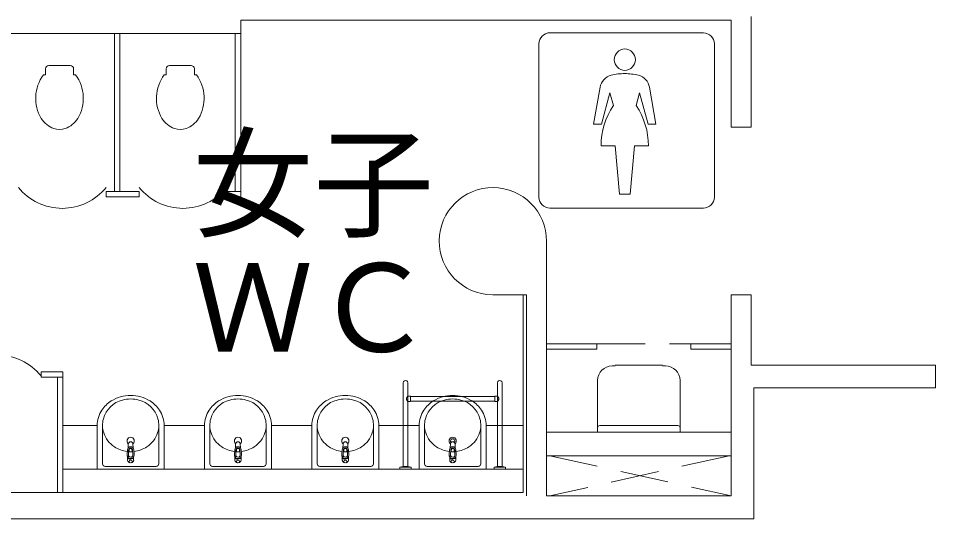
# Model space of a CAD drawing. Units: millimetres, scale not verified. Extents: x -46320 to 37680, y -29109 to 29691.
# Drawn here: x -15844 to -9008, y -20565 to -16832 of the extents above; entities that cross this region are included whole.
import ezdxf
from ezdxf.enums import TextEntityAlignment as Align

# ---------------------------------------------------------------- set-up
doc = ezdxf.new("R2010")
doc.units = ezdxf.units.MM
doc.header["$LTSCALE"] = 300
doc.linetypes.add('DASHED1', pattern=[1.8, 1.2, -0.6])
for name, color, linetype, lineweight in [('1-0_121', 7, 'Continuous', 9), ('1-D', 7, 'DASHED1', 9), ('1-E', 7, 'Continuous', 9)]:
    doc.layers.add(name, color=color, linetype=linetype, lineweight=lineweight)
doc.layers.add('1-A', color=7, linetype='Continuous')
doc.styles.add('HG創英角ｺﾞｼｯｸUB', font='')
doc.styles.get('HG創英角ｺﾞｼｯｸUB').set_extended_font_data('HG創英角ｺﾞｼｯｸUB')

msp = doc.modelspace()

# ---------------------------------------------------------------- linework, layer by layer
at = {"layer": '1-0_121'}
for p, q in [((-10532, -17644.6), (-10532, -16844.6)), ((-10382, -17644.6), (-10382, -16819.6)), ((-19212, -16944.6), (-14187, -16944.6)), ((-15127, -18124.6), (-15127, -16944.6)), ((-15087, -18124.6), (-15087, -16944.6)), ((-14227, -18124.6), (-14227, -16944.6)), ((-14187, -18164.6), (-14187, -16944.6)), ((-15642.1, -17209.6), (-15642.1, -17253.5)), ((-15617.1, -17184.7), (-15457.1, -17184.7)), ((-15431.9, -17209.6), (-15431.9, -17253.5)), ((-14742.1, -17209.6), (-14742.1, -17253.5)), ((-14717.1, -17184.7), (-14557.1, -17184.7)), ((-15642.1, -17253.2), (-15656.9, -17253.2)), ((-15431.9, -17253.5), (-15417.1, -17253.5)), ((-14742.1, -17253.2), (-14756.9, -17253.2)), ((-10382, -17644.6), (-10532, -17644.6)), ((-14944, -18124.6), (-15190, -18124.6)), ((-14944, -18124.6), (-15087, -18124.6)), ((-14944, -18164.6), (-14944, -18124.6)), ((-14290, -18164.6), (-14290, -18124.6)), ((-14290, -18124.6), (-14187, -18124.6)), ((-14187, -18164.6), (-14290, -18164.6)), ((-11907, -20394.6), (-11907, -18494.6)), ((-12307, -18894.6), (-12057, -18894.6)), ((-12082, -20369.6), (-12082, -18894.6)), ((-12057, -20394.6), (-12057, -18894.6)), ((-10382, -19419.6), (-10382, -18894.6)), ((-11907, -19259.2), (-11531.5, -19259.2)), ((-11531.5, -19299.2), (-11531.5, -19259.2)), ((-11531.5, -19299.2), (-11907, -19299.2)), ((-10831.5, -19299.2), (-10532, -19299.2)), ((-15675, -19468.6), (-15675, -19508.6)), ((-15675, -19468.6), (-15512, -19468.6)), ((-15512, -19468.6), (-15512, -20369.6)), ((-11395.1, -19423.9), (-11417.7, -19423.9)), ((-11043.8, -19418.3), (-11395.1, -19418.3)), ((-11043.8, -19423.9), (-11022, -19423.9)), ((-10382, -19419.6), (-9007.5, -19419.6)), ((-9007.5, -19419.6), (-9007.5, -19589.6)), ((-15675, -19508.6), (-15512, -19508.6)), ((-15552, -19508.6), (-15552, -20369.6)), ((-12974.8, -20174.9), (-12974.8, -19550.4)), ((-12940.8, -19651.9), (-12940.8, -19550.4)), ((-12273.2, -19651.9), (-12273.2, -19550.4)), ((-11527.4, -19919.6), (-11527.4, -19533.9)), ((-10911.6, -19919.6), (-10911.6, -19533.9)), ((-10362, -20564.6), (-10362, -19589.6)), ((-10362, -19589.6), (-9007.5, -19589.6)), ((-12951.8, -19674.6), (-12951.8, -19666.7)), ((-12940.8, -19651.9), (-12951.6, -19666.1)), ((-12951.6, -19675.2), (-12940.8, -19689.4)), ((-12940.8, -19687.4), (-12940.8, -19653.9)), ((-12921.8, -19651.6), (-12934.6, -19651.6)), ((-12920.8, -19688.7), (-12920.7, -19652.6)), ((-12293.2, -19653.6), (-12920.8, -19653.6)), ((-12293.2, -19687.8), (-12920.7, -19687.8)), ((-12293.2, -19688.7), (-12293.2, -19652.6)), ((-12292.2, -19651.6), (-12279.3, -19651.6)), ((-12273.2, -19651.9), (-12262.4, -19666.1)), ((-12273.2, -19687.4), (-12273.2, -19654)), ((-12262.4, -19675.2), (-12273.2, -19689.4)), ((-12262.2, -19674.6), (-12262.2, -19666.7)), ((-12940.8, -20174.9), (-12940.8, -19689.4)), ((-12921.8, -19689.7), (-12934.6, -19689.8)), ((-12292.2, -19689.8), (-12279.4, -19689.8)), ((-12273.2, -20174.9), (-12273.2, -19689.4)), ((-15257, -19869.6), (-15512, -19869.6)), ((-15256.9, -19869.7), (-15256.9, -20194.6)), ((-15216.9, -19867.7), (-15216.9, -20154.6)), ((-14797.1, -19867.7), (-14797.1, -20154.6)), ((-14757.1, -19869.7), (-14757.1, -20194.6)), ((-14757, -19869.6), (-14457, -19869.6)), ((-14456.9, -19869.7), (-14456.9, -20194.6)), ((-14416.9, -19867.7), (-14416.9, -20154.6)), ((-13997.1, -19867.7), (-13997.1, -20154.6)), ((-13957.1, -19869.7), (-13957.1, -20194.6)), ((-13957, -19869.6), (-13657, -19869.6)), ((-13656.9, -19869.7), (-13656.9, -20194.6)), ((-13616.9, -19867.7), (-13616.9, -20154.6)), ((-13197.1, -19867.7), (-13197.1, -20154.6)), ((-13157.1, -19869.7), (-13157.1, -20194.6)), ((-13157, -19869.6), (-12857, -19869.6)), ((-12856.9, -19869.7), (-12856.9, -20194.6)), ((-12816.9, -19867.7), (-12816.9, -20154.6)), ((-12397.1, -19867.7), (-12397.1, -20154.6)), ((-12357.1, -19869.7), (-12357.1, -20194.6)), ((-12357, -19869.6), (-12082, -19869.6)), ((-10928.6, -19869.9), (-11510.7, -19869.9)), ((-11907, -19919.6), (-10532, -19919.6)), ((-15024.4, -20007.5), (-15024.8, -20035.5)), ((-14989.2, -20035.5), (-14989.6, -20007.5)), ((-14224.4, -20007.5), (-14224.8, -20035.5)), ((-14189.2, -20035.5), (-14189.6, -20007.5)), ((-13424.4, -20007.5), (-13424.8, -20035.5)), ((-13389.2, -20035.5), (-13389.6, -20007.5)), ((-12624.4, -20007.5), (-12624.8, -20035.5)), ((-12589.2, -20035.5), (-12589.6, -20007.5)), ((-15032.9, -20087.2), (-15030.9, -20050.1)), ((-15023.9, -20088.4), (-15021.9, -20050.7)), ((-15018.6, -20063.7), (-15017.9, -20050.9)), ((-14996.1, -20050.9), (-14995.4, -20063.7)), ((-14992.1, -20050.7), (-14990.1, -20088.4)), ((-14981.1, -20087.3), (-14983.1, -20050.1)), ((-14232.9, -20087.2), (-14230.9, -20050.1)), ((-14223.9, -20088.4), (-14221.9, -20050.7)), ((-14218.6, -20063.7), (-14217.9, -20050.9)), ((-14196.1, -20050.9), (-14195.4, -20063.7)), ((-14192.1, -20050.7), (-14190.1, -20088.4)), ((-14181.1, -20087.3), (-14183.1, -20050.1)), ((-13432.9, -20087.2), (-13430.9, -20050.1)), ((-13423.9, -20088.4), (-13421.9, -20050.7)), ((-13418.6, -20063.7), (-13417.9, -20050.9)), ((-13396.1, -20050.9), (-13395.4, -20063.7)), ((-13392.1, -20050.7), (-13390.1, -20088.4)), ((-13381.1, -20087.3), (-13383.1, -20050.1)), ((-12632.9, -20087.2), (-12630.9, -20050.1)), ((-12623.9, -20088.4), (-12621.9, -20050.7)), ((-12618.6, -20063.7), (-12617.9, -20050.9)), ((-12596.1, -20050.9), (-12595.4, -20063.7)), ((-12592.1, -20050.7), (-12590.1, -20088.4)), ((-12581.1, -20087.3), (-12583.1, -20050.1)), ((-10532, -20094.6), (-11907, -20094.6)), ((-15029.4, -20104.7), (-15029.4, -20130.5)), ((-14984.6, -20129.1), (-14984.6, -20104.7)), ((-14229.4, -20104.7), (-14229.4, -20130.5)), ((-14184.6, -20129.1), (-14184.6, -20104.7)), ((-13429.4, -20104.7), (-13429.4, -20130.5)), ((-13384.6, -20129.1), (-13384.6, -20104.7)), ((-12629.4, -20104.7), (-12629.4, -20130.5)), ((-12584.6, -20129.1), (-12584.6, -20104.7)), ((-12082, -20194.6), (-15512, -20194.6)), ((-14817.1, -20174.6), (-15196.9, -20174.6)), ((-14017.1, -20174.6), (-14396.9, -20174.6)), ((-13217.1, -20174.6), (-13596.9, -20174.6)), ((-13000.4, -20196.9), (-13000.4, -20181.4)), ((-12992.7, -20179.9), (-12923, -20179.9)), ((-12976.6, -20174.9), (-12939.1, -20174.9)), ((-12915.2, -20196.9), (-12915.2, -20181.4)), ((-12417.1, -20174.6), (-12796.9, -20174.6)), ((-12298.8, -20196.9), (-12298.8, -20181.4)), ((-12291, -20179.9), (-12221.3, -20179.9)), ((-12274.9, -20174.9), (-12237.4, -20174.9)), ((-12213.5, -20196.9), (-12213.5, -20181.4)), ((-18012, -20369.6), (-12082, -20369.6)), ((-11907, -20394.6), (-10532, -20394.6)), ((-18202, -20564.6), (-10362, -20564.6))]:
    msp.add_line(p, q, dxfattribs=at)
for points in [[(-14187, -16944.6), (-14187, -16844.6), (-10532, -16844.6)], [(-14531.9, -17209.6), (-14531.9, -17253.5), (-14517.1, -17253.5)], [(-14944, -18164.6), (-15190, -18164.6), (-15190, -18124.6)], [(-10532, -20394.6), (-10532, -18894.6), (-10382, -18894.6)], [(-10831.5, -19299.2), (-10831.5, -19259.2), (-10532, -19259.2)], [(-12239.1, -20174.9), (-12239.1, -19679.7), (-12239.1, -19550.4)]]:
    msp.add_lwpolyline(points, dxfattribs=at)
for centre in [(-15007, -20138), (-14207, -20138), (-13407, -20138), (-12607, -20138)]:
    msp.add_circle(centre, 11, dxfattribs=at)
for centre, radius, start, end in [((-15617.1, -17209.6), 24.9, 90, 180), ((-15457.1, -17209.6), 24.9, 0, 90), ((-14717.1, -17209.6), 24.9, 90, 180), ((-14557.1, -17209.6), 24.9, 0, 90), ((-15417.1, -17429.3), 297.6, 143.81, 210.44), ((-15657.2, -17429.3), 297.6, 329.56, 36.19), ((-14517.1, -17429.3), 297.6, 143.81, 210.44), ((-14757.2, -17429.3), 297.6, 329.56, 36.19), ((-15513.3, -17474.7), 191.6, 213.33, 249.68), ((-15561, -17474.7), 191.6, 290.32, 326.67), ((-14613.3, -17474.7), 191.6, 213.33, 249.68), ((-14661, -17474.7), 191.6, 290.32, 326.67), ((-15537, -17524.3), 137, 251.86, 288.14), ((-14637, -17524.3), 137, 251.86, 288.14), ((-15517, -17829.6), 420, 218.87017, 321.1301), ((-14617, -17829.6), 420, 218.87017, 321.1301), ((-12307, -18494.6), 400, 0, 269.28378), ((-16002, -19763.6), 420, 38.87018, 141.1301), ((-11417.7, -19533.9), 109.3, 90, 180), ((-11022, -19533.9), 109.3, 0, 90), ((-12957.8, -19550.4), 17, 359.99995, 179.99995), ((-12256.2, -19550.4), 17, 359.99995, 179.99995), ((-15023, -19889.3), 239.9, 122.3, 145.85), ((-15017.7, -19873), 199.9, 104.45, 164.45), ((-15007, -19914.7), 269.9, 90, 122.3), ((-15007, -19914.7), 242.9, 75.54, 104.45), ((-15007, -19914.7), 269.9, 57.69, 90), ((-14996.3, -19873), 199.9, 15.54, 75.54), ((-14991, -19889.3), 239.9, 34.14, 57.69), ((-14223, -19889.3), 239.9, 122.3, 145.85), ((-14217.7, -19873), 199.9, 104.45, 164.45), ((-14207, -19914.7), 269.9, 90, 122.3), ((-14207, -19914.7), 242.9, 75.54, 104.45), ((-14207, -19914.7), 269.9, 57.69, 90), ((-14196.3, -19873), 199.9, 15.54, 75.54), ((-14191, -19889.3), 239.9, 34.14, 57.69), ((-13423, -19889.3), 239.9, 122.3, 145.85), ((-13417.7, -19873), 199.9, 104.45, 164.45), ((-13407, -19914.7), 269.9, 90, 122.3), ((-13407, -19914.7), 242.9, 75.54, 104.45), ((-13407, -19914.7), 269.9, 57.69, 90), ((-13396.3, -19873), 199.9, 15.54, 75.54), ((-13391, -19889.3), 239.9, 34.14, 57.69), ((-12950.8, -19666.7), 1, 142.69139, 179.99995), ((-12950.8, -19674.6), 1, 179.99995, 217.30847), ((-12934.6, -19711.7), 60.1, 89.99995, 95.87265), ((-12921.8, -19688.7), 1, 269.99995, 359.99995), ((-12921.7, -19652.6), 1, 359.99994, 89.99995), ((-12623, -19889.3), 239.9, 122.3, 145.85), ((-12617.7, -19873), 199.9, 104.45, 164.45), ((-12607, -19914.7), 269.9, 90, 122.3), ((-12607, -19914.7), 242.9, 75.54, 104.45), ((-12607, -19914.7), 269.9, 57.69, 90), ((-12596.3, -19873), 199.9, 15.54, 75.54), ((-12591, -19889.3), 239.9, 34.14, 57.69), ((-12292.3, -19652.6), 1, 89.99995, 179.99995), ((-12292.2, -19688.7), 1, 179.99995, 269.99995), ((-12279.4, -19711.7), 60.1, 84.1272, 89.99995), ((-12263.2, -19666.7), 1, 359.99995, 37.30847), ((-12263.2, -19674.6), 1, 322.69138, 359.99994), ((-15051.9, -19869.7), 204.9, 145.85, 180), ((-14962.1, -19869.7), 204.9, 0, 34.14), ((-14251.9, -19869.7), 204.9, 145.85, 180), ((-14162.1, -19869.7), 204.9, 0, 34.14), ((-13451.9, -19869.7), 204.9, 145.85, 180), ((-13362.1, -19869.7), 204.9, 0, 34.14), ((-12934.6, -19629.6), 60.1, 264.12721, 269.99995), ((-12651.9, -19869.7), 204.9, 145.85, 180), ((-12562.1, -19869.7), 204.9, 0, 34.14), ((-12279.3, -19629.6), 60.1, 269.99995, 275.87265), ((-15036.9, -19867.7), 179.9, 164.45, 198.39), ((-14977.1, -19867.7), 179.9, 341.6, 15.54), ((-14236.9, -19867.7), 179.9, 164.45, 198.39), ((-14177.1, -19867.7), 179.9, 341.6, 15.54), ((-13436.9, -19867.7), 179.9, 164.45, 198.39), ((-13377.1, -19867.7), 179.9, 341.6, 15.54), ((-12636.9, -19867.7), 179.9, 164.45, 198.39), ((-12577.1, -19867.7), 179.9, 341.6, 15.54), ((-15046.9, -19869.7), 249.9, 358.79, 0), ((-14246.9, -19869.7), 249.9, 358.79, 0), ((-13446.9, -19869.7), 249.9, 358.79, 0), ((-12646.9, -19869.7), 249.9, 358.79, 0), ((-11510.7, -19886.6), 16, 90, 180), ((-10928.6, -19886.6), 16, 0, 90), ((-15018, -19861.3), 199.9, 198.39, 236.55), ((-15007, -19984.6), 27, 309.94, 230.04), ((-14996, -19861.3), 199.9, 303.44, 341.6), ((-14218, -19861.3), 199.9, 198.39, 236.55), ((-14207, -19984.6), 27, 309.94, 230.04), ((-14196, -19861.3), 199.9, 303.44, 341.6), ((-13418, -19861.3), 199.9, 198.39, 236.55), ((-13407, -19984.6), 27, 309.94, 230.04), ((-13396, -19861.3), 199.9, 303.44, 341.6), ((-12618, -19861.3), 199.9, 198.39, 236.55), ((-12607, -19984.6), 27, 309.94, 230.04), ((-12596, -19861.3), 199.9, 303.44, 341.6), ((-15007, -19844.7), 219.9, 236.55, 263.57), ((-15007, -20051.4), 23.9, 41.74, 138.25), ((-15007, -20007.7), 17.4, 0.74, 179.25), ((-15007, -19844.7), 219.9, 276.42, 303.44), ((-14207, -19844.7), 219.9, 236.55, 263.57), ((-14207, -20051.4), 23.9, 41.74, 138.25), ((-14207, -20007.7), 17.4, 0.74, 179.25), ((-14207, -19844.7), 219.9, 276.42, 303.44), ((-13407, -19844.7), 219.9, 236.55, 263.57), ((-13407, -20051.4), 23.9, 41.74, 138.25), ((-13407, -20007.7), 17.4, 0.74, 179.25), ((-13407, -19844.7), 219.9, 276.42, 303.44), ((-12607, -19844.7), 219.9, 236.55, 263.57), ((-12607, -20051.4), 23.9, 41.74, 138.25), ((-12607, -20007.7), 17.4, 0.74, 179.25), ((-12607, -19984.6), 16.2, 319.21, 220.78), ((-12607, -19844.7), 219.9, 276.42, 303.44), ((-15003.4, -20088.8), 29.6, 176.84, 188.64), ((-15006, -20089.2), 27, 188.64, 200.33), ((-15006, -20089.2), 27, 200.33, 210.88), ((-15011.1, -20095.8), 20.3, 187.75, 194.62), ((-15007, -20051.4), 23.9, 138.25, 176.79), ((-15008.2, -20089.2), 15.7, 176.91, 180), ((-15014, -20089.4), 9.9, 179.2, 183.56), ((-15007.1, -20088.9), 16.8, 183.56, 207.52), ((-15007, -20051.5), 15, 3.08, 176.91), ((-15008.5, -20089.6), 15.2, 207.52, 229.18), ((-15015.6, -20063.9), 2.9, 176.96, 286.45), ((-15007, -20051.4), 10.9, 2.78, 177.21), ((-15007, -20093.2), 27.5, 81.58, 106.47), ((-15007, -20093.5), 27.8, 73.59, 81.58), ((-14998.4, -20063.9), 2.9, 253.54, 3.03), ((-15005.9, -20089.2), 15.8, 315.46, 3.08), ((-15008.8, -20088.9), 27.8, 314.67, 339.87), ((-15007, -20051.4), 23.9, 3.2, 41.74), ((-15005.2, -20095.4), 22.6, 335.7, 352.31), ((-15008.8, -20088.9), 27.8, 339.87, 3.15), ((-14203.4, -20088.8), 29.6, 176.84, 188.64), ((-14206, -20089.2), 27, 188.64, 200.33), ((-14206, -20089.2), 27, 200.33, 210.88), ((-14211.1, -20095.8), 20.3, 187.75, 194.62), ((-14207, -20051.4), 23.9, 138.25, 176.79), ((-14208.2, -20089.2), 15.7, 176.91, 180), ((-14214, -20089.4), 9.9, 179.2, 183.56), ((-14207.1, -20088.9), 16.8, 183.56, 207.52), ((-14207, -20051.5), 15, 3.08, 176.91), ((-14208.5, -20089.6), 15.2, 207.52, 229.18), ((-14215.6, -20063.9), 2.9, 176.96, 286.45), ((-14207, -20051.4), 10.9, 2.78, 177.21), ((-14207, -20093.2), 27.5, 81.58, 106.47), ((-14207, -20093.5), 27.8, 73.59, 81.58), ((-14198.4, -20063.9), 2.9, 253.54, 3.03), ((-14205.9, -20089.2), 15.8, 315.46, 3.08), ((-14208.8, -20088.9), 27.8, 314.67, 339.87), ((-14207, -20051.4), 23.9, 3.2, 41.74), ((-14205.2, -20095.4), 22.6, 335.7, 352.31), ((-14208.8, -20088.9), 27.8, 339.87, 3.15), ((-13403.4, -20088.8), 29.6, 176.84, 188.64), ((-13406, -20089.2), 27, 188.64, 200.33), ((-13406, -20089.2), 27, 200.33, 210.88), ((-13411.1, -20095.8), 20.3, 187.75, 194.62), ((-13407, -20051.4), 23.9, 138.25, 176.79), ((-13408.2, -20089.2), 15.7, 176.91, 180), ((-13414, -20089.4), 9.9, 179.2, 183.56), ((-13407.1, -20088.9), 16.8, 183.56, 207.52), ((-13407, -20051.5), 15, 3.08, 176.91), ((-13408.5, -20089.6), 15.2, 207.52, 229.18), ((-13415.6, -20063.9), 2.9, 176.96, 286.45), ((-13407, -20051.4), 10.9, 2.78, 177.21), ((-13407, -20093.2), 27.5, 81.58, 106.47), ((-13407, -20093.5), 27.8, 73.59, 81.58), ((-13398.4, -20063.9), 2.9, 253.54, 3.03), ((-13405.9, -20089.2), 15.8, 315.46, 3.08), ((-13408.8, -20088.9), 27.8, 314.67, 339.87), ((-13407, -20051.4), 23.9, 3.2, 41.74), ((-13405.2, -20095.4), 22.6, 335.7, 352.31), ((-13408.8, -20088.9), 27.8, 339.87, 3.15), ((-12603.4, -20088.8), 29.6, 176.84, 188.64), ((-12606, -20089.2), 27, 188.64, 200.33), ((-12606, -20089.2), 27, 200.33, 210.88), ((-12611.1, -20095.8), 20.3, 187.75, 194.62), ((-12607, -20051.4), 23.9, 138.25, 176.79), ((-12608.2, -20089.2), 15.7, 176.91, 180), ((-12614, -20089.4), 9.9, 179.2, 183.56), ((-12607.1, -20088.9), 16.8, 183.56, 207.52), ((-12607, -20051.5), 15, 3.08, 176.91), ((-12608.5, -20089.6), 15.2, 207.52, 229.18), ((-12615.6, -20063.9), 2.9, 176.96, 286.45), ((-12607, -20051.4), 10.9, 2.78, 177.21), ((-12607, -20093.2), 27.5, 81.58, 106.47), ((-12607, -20093.5), 27.8, 73.59, 81.58), ((-12598.4, -20063.9), 2.9, 253.54, 3.03), ((-12605.9, -20089.2), 15.8, 315.46, 3.08), ((-12608.8, -20088.9), 27.8, 314.67, 339.87), ((-12607, -20051.4), 23.9, 3.2, 41.74), ((-12605.2, -20095.4), 22.6, 335.7, 352.31), ((-12608.8, -20088.9), 27.8, 339.87, 3.15), ((-15196.9, -20154.6), 19.9, 180, 270), ((-15008, -20095), 23.5, 194.62, 204.19), ((-15008, -20095), 23.5, 204.19, 212.78), ((-15007.1, -20125.2), 22.9, 193.27, 256.62), ((-15005.5, -20088.9), 27.5, 210.88, 229.2), ((-15008.5, -20095.4), 22.9, 212.78, 230.29), ((-15008.3, -20099.3), 21.1, 204.21, 220.31), ((-15007.5, -20098.7), 22.2, 220.31, 236.52), ((-15007, -20090.7), 25.2, 229.2, 269.99), ((-15007, -20093.5), 25.3, 230.29, 271.68), ((-15007.2, -20098.1), 22.8, 236.52, 253.77), ((-15006.9, -20087.7), 17.8, 229.18, 270.03), ((-15007.1, -20097.9), 23.1, 253.77, 333.95), ((-15007.2, -20089.8), 26.1, 270.45, 292.06), ((-15006.9, -20088.5), 17, 270.03, 295.86), ((-15007, -20093.1), 25.7, 271.68, 293.72), ((-15007.1, -20125.2), 22.9, 284.61, 350.19), ((-15007.1, -20088), 17.6, 295.86, 315.46), ((-15006.8, -20091), 24.8, 292.06, 314.67), ((-15006.5, -20094.4), 24.2, 293.72, 310.78), ((-15006.3, -20094.6), 24, 310.78, 326.47), ((-15005.2, -20095.4), 22.6, 326.47, 335.7), ((-14817.1, -20154.6), 19.9, 270, 0), ((-14396.9, -20154.6), 19.9, 180, 270), ((-14208, -20095), 23.5, 194.62, 204.19), ((-14208, -20095), 23.5, 204.19, 212.78), ((-14207.1, -20125.2), 22.9, 193.27, 256.62), ((-14205.5, -20088.9), 27.5, 210.88, 229.2), ((-14208.5, -20095.4), 22.9, 212.78, 230.29), ((-14208.3, -20099.3), 21.1, 204.21, 220.31), ((-14207.5, -20098.7), 22.2, 220.31, 236.52), ((-14207, -20090.7), 25.2, 229.2, 269.99), ((-14207, -20093.5), 25.3, 230.29, 271.68), ((-14207.2, -20098.1), 22.8, 236.52, 253.77), ((-14206.9, -20087.7), 17.8, 229.18, 270.03), ((-14207.1, -20097.9), 23.1, 253.77, 333.95), ((-14207.2, -20089.8), 26.1, 270.45, 292.06), ((-14206.9, -20088.5), 17, 270.03, 295.86), ((-14207, -20093.1), 25.7, 271.68, 293.72), ((-14207.1, -20125.2), 22.9, 284.61, 350.19), ((-14207.1, -20088), 17.6, 295.86, 315.46), ((-14206.8, -20091), 24.8, 292.06, 314.67), ((-14206.5, -20094.4), 24.2, 293.72, 310.78), ((-14206.3, -20094.6), 24, 310.78, 326.47), ((-14205.2, -20095.4), 22.6, 326.47, 335.7), ((-14017.1, -20154.6), 19.9, 270, 0), ((-13596.9, -20154.6), 19.9, 180, 270), ((-13408, -20095), 23.5, 194.62, 204.19), ((-13408, -20095), 23.5, 204.19, 212.78), ((-13407.1, -20125.2), 22.9, 193.27, 256.62), ((-13405.5, -20088.9), 27.5, 210.88, 229.2), ((-13408.5, -20095.4), 22.9, 212.78, 230.29), ((-13408.3, -20099.3), 21.1, 204.21, 220.31), ((-13407.5, -20098.7), 22.2, 220.31, 236.52), ((-13407, -20090.7), 25.2, 229.2, 269.99), ((-13407, -20093.5), 25.3, 230.29, 271.68), ((-13407.2, -20098.1), 22.8, 236.52, 253.77), ((-13406.9, -20087.7), 17.8, 229.18, 270.03), ((-13407.1, -20097.9), 23.1, 253.77, 333.95), ((-13407.2, -20089.8), 26.1, 270.45, 292.06), ((-13406.9, -20088.5), 17, 270.03, 295.86), ((-13407, -20093.1), 25.7, 271.68, 293.72), ((-13407.1, -20125.2), 22.9, 284.61, 350.19), ((-13407.1, -20088), 17.6, 295.86, 315.46), ((-13406.8, -20091), 24.8, 292.06, 314.67), ((-13406.5, -20094.4), 24.2, 293.72, 310.78), ((-13406.3, -20094.6), 24, 310.78, 326.47), ((-13405.2, -20095.4), 22.6, 326.47, 335.7), ((-13217.1, -20154.6), 19.9, 270, 0), ((-12796.9, -20154.6), 19.9, 180, 270), ((-12608, -20095), 23.5, 194.62, 204.19), ((-12608, -20095), 23.5, 204.19, 212.78), ((-12607.1, -20125.2), 22.9, 193.27, 256.62), ((-12605.5, -20088.9), 27.5, 210.88, 229.2), ((-12608.5, -20095.4), 22.9, 212.78, 230.29), ((-12608.3, -20099.3), 21.1, 204.21, 220.31), ((-12607.5, -20098.7), 22.2, 220.31, 236.52), ((-12607, -20090.7), 25.2, 229.2, 269.99), ((-12607, -20093.5), 25.3, 230.29, 271.68), ((-12607.2, -20098.1), 22.8, 236.52, 253.77), ((-12606.9, -20087.7), 17.8, 229.18, 270.03), ((-12607.1, -20097.9), 23.1, 253.77, 333.95), ((-12607.2, -20089.8), 26.1, 270.45, 292.06), ((-12606.9, -20088.5), 17, 270.03, 295.86), ((-12607, -20093.1), 25.7, 271.68, 293.72), ((-12607.1, -20125.2), 22.9, 284.61, 350.19), ((-12607.1, -20088), 17.6, 295.86, 315.46), ((-12606.8, -20091), 24.8, 292.06, 314.67), ((-12606.5, -20094.4), 24.2, 293.72, 310.78), ((-12606.3, -20094.6), 24, 310.78, 326.47), ((-12605.2, -20095.4), 22.6, 326.47, 335.7), ((-12417.1, -20154.6), 19.9, 270, 0), ((-12998.4, -20181.4), 2, 105.95609, 179.99995), ((-12957.6, -20324), 150.4, 97.28163, 105.95609), ((-12976.6, -20175.9), 1, 89.99995, 97.28163), ((-12939.1, -20175.9), 1, 82.71822, 89.99995), ((-12958, -20324), 150.4, 74.04376, 82.71823), ((-12917.2, -20181.4), 2, 359.99995, 74.04378), ((-12296.8, -20181.4), 2, 105.95609, 179.99995), ((-12255.9, -20324), 150.4, 97.28163, 105.95609), ((-12274.9, -20175.9), 1, 89.99995, 97.28163), ((-12237.4, -20175.9), 1, 82.71822, 89.99995), ((-12256.3, -20324), 150.4, 74.04376, 82.71823), ((-12215.6, -20181.3), 2, 359.99995, 74.04378)]:
    msp.add_arc(centre, radius, start, end, dxfattribs=at)
at = {"layer": '1-D'}
for p, q in [((-11531.5, -19259.2), (-10831.5, -19259.2)), ((-11882, -20094.6), (-10532, -20394.6)), ((-10547.1, -20094.6), (-11882, -20394.6))]:
    msp.add_line(p, q, dxfattribs=at)
at = {"layer": '1-E'}
for p, q in [((-11882.6, -16939.3), (-10738.5, -16939.3)), ((-11964.7, -18166.4), (-11964.7, -17021.6)), ((-10656.6, -17021.6), (-10656.6, -18166.4)), ((-11238.6, -17482.9), (-11214.1, -17388.8)), ((-10738.5, -18247.4), (-11882.6, -18247.4))]:
    msp.add_line(p, q, dxfattribs=at)
for points in [[(-11508.6, -17346.5), (-11556.7, -17621.5), (-11497.2, -17621.5), (-11434.6, -17388.8), (-11409.4, -17482.9)], [(-11214.1, -17388.8), (-11151.1, -17621.5), (-11091.9, -17621.5), (-11140, -17346.5)], [(-11500.9, -17782.1), (-11395.8, -17782.1), (-11364.5, -18143), (-11284.5, -18143), (-11252.2, -17782.1), (-11148, -17782.1)]]:
    msp.add_lwpolyline(points, dxfattribs=at)
for centre, radius, start, end in [((-11879.1, -17024.9), 85.7, 92.33181, 177.79356), ((-10742.2, -17024.9), 85.7, 2.18588, 87.46868), ((-11321, -17143.2), 82.9, 91.98557, 178.39983), ((-11328.2, -17143.7), 83.5, 1.92503, 87.00888), ((-11321.4, -17138.1), 82.5, 181.94187, 268.31651), ((-11327.3, -17138), 82.6, 272.41076, 358.01161), ((-11394.9, -17368.1), 115.8, 105.53338, 169.26955), ((-11323.1, -17684.9), 440.6, 90.09597, 103.48792), ((-11325.8, -17682.1), 437.8, 76.46676, 89.7445), ((-11253.6, -17368.2), 115.7, 10.78815, 74.84206), ((-10972, -17780.1), 528.9, 145.80154, 180.21593), ((-11690.5, -17782.9), 542.5, 0.08592, 33.58113), ((-11880.1, -18162.8), 84.7, 182.48132, 268.34033), ((-10740.7, -18163.3), 84.2, 271.53169, 357.8667)]:
    msp.add_arc(centre, radius, start, end, dxfattribs=at)

# ---------------------------------------------------------------- texts
at = {"layer": '1-A', "style": 'HG創英角ｺﾞｼｯｸUB'}
for s, p in [('女子', (-14546.2, -18591.5)), ('ＷＣ', (-14546.2, -19517.2))]:
    msp.add_text(s, height=659.8, dxfattribs=at).set_placement(p, align=Align.BOTTOM_LEFT)

doc.saveas('drawing.dxf')
